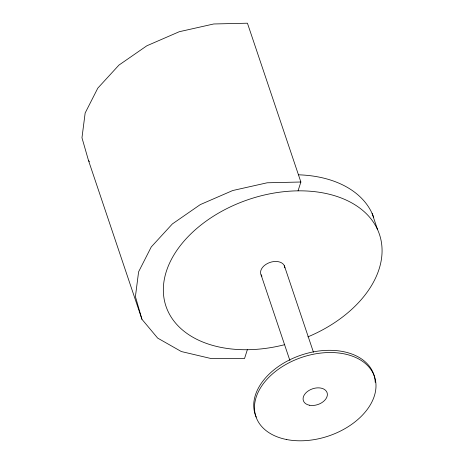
<?xml version="1.0" encoding="UTF-8"?>
<svg xmlns="http://www.w3.org/2000/svg" width="464" height="464" viewBox="0 0 464 464"><rect width="100%" height="100%" fill="white"/><g stroke="black" fill="none" stroke-linecap="round" stroke-linejoin="round"><path stroke-width="0.7" d="M247.347 349.723L244.528 358.55L211.079 358.544L181.337 351.544L157.661 338.099L141.938 319.284L88.491 160.474L81.966 137.779L85.156 113.007L97.811 88.131L118.923 65.117L146.821 45.803L179.284 31.714L213.73 23.977L247.434 23.2L300.875 182.01L298.062 190.837M300.875 182.01L267.177 182.787L232.725 190.524L200.268 204.612L172.37 223.932L151.258 246.941L138.603 271.817L135.413 296.589L141.938 319.284M88.491 160.474L89.419 161.576M372.111 213.428L377.522 229.5M284.351 265.75L313.438 352.188M261.058 274.81L289.913 360.563M284.774 344.642A112.624 74.774 -18.6 0 1 169.615 263.036A112.624 74.774 -18.6 0 1 350.54 202.24A112.624 74.774 -18.6 0 1 307.905 336.87M298.596 174.818A112.624 74.774 -18.6 0 1 373.74 217.442M256.256 417.101A62.57 41.54 -18.6 0 1 304.883 353.933A62.57 41.54 -18.6 0 1 375.231 382.371M261.957 276.208A12.516 8.306 -18.6 0 1 269.613 262.56A12.516 8.306 -18.6 0 1 284.85 267.867M309.453 405.229A12.516 8.306 -18.6 0 0 327.381 394.249A12.516 8.306 -18.6 0 0 308.867 390.52A12.516 8.306 -18.6 0 0 309.453 405.229M286.329 439.472A62.57 41.54 -18.6 0 0 375.973 384.586A62.57 41.54 -18.6 0 0 283.4 365.934A62.57 41.54 -18.6 0 0 286.329 439.472"/></g></svg>
